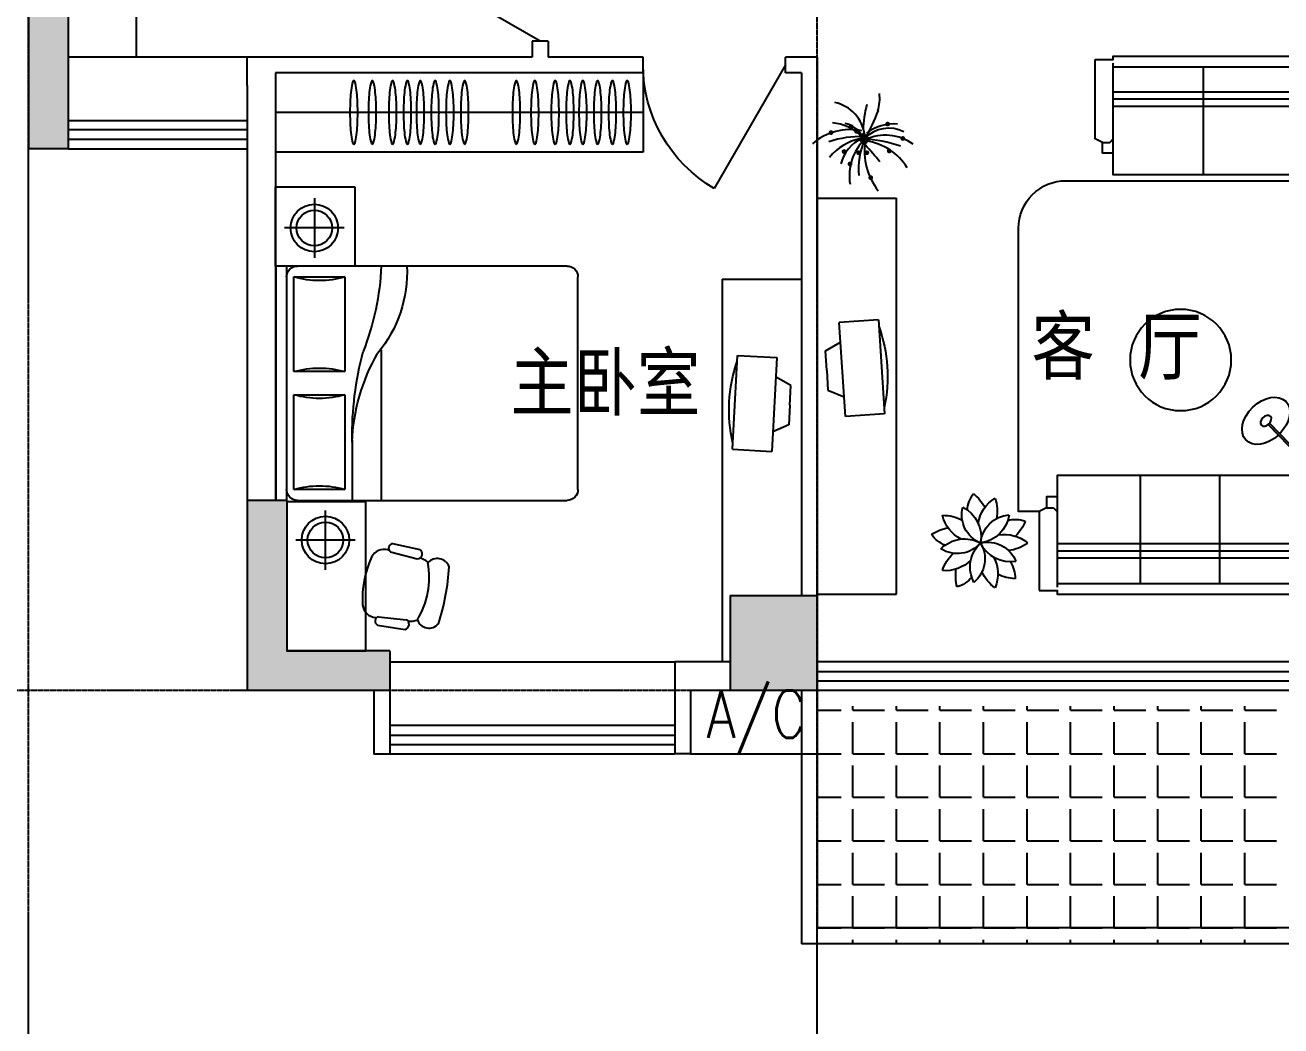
# Model space of a CAD drawing. Header units: millimetres. Extents: x 1460 to 36657, y 698 to 48137.
# Drawn here: x 7405 to 15334, y 17468 to 23788 of the extents above; entities that cross this region are included whole.
import ezdxf
from ezdxf.enums import TextEntityAlignment as Align

# ---------------------------------------------------------------- set-up
doc = ezdxf.new("R2010")
doc.units = ezdxf.units.MM
doc.linetypes.add('DOTE', pattern=[2.42, 2, -0.2, 0.02, -0.2])
for name, color, linetype in [('DOTE', 1, 'DOTE'), ('F', 12, 'Continuous'), ('MC', 4, 'Continuous'), ('SO', 9, 'Continuous'), ('WALL', 4, 'Continuous'), ('WINDOW', 5, 'Continuous'), ('WINDOW_TEXT', 7, 'Continuous')]:
    doc.layers.add(name, color=color, linetype=linetype)
doc.styles.add('ATT', font='TXT')
doc.styles.add('DIM_FONT', font='SIMPLEX.shx', dxfattribs={"width": 0.8})
doc.styles.add('HZTXT', font='SIMPLEX', dxfattribs={"bigfont": 'HZTXT'})
doc.styles.add('SIMPLEX', font='SIMPLEX.SHX')
doc.styles.get("Standard").update_dxf_attribs({"font": 'arial.ttf'})

# ---------------------------------------------------------------- blocks, each defined once
blk = doc.blocks.new('*X38')
at = {"color": 0}
for p, q in [((14900, -92125), (15050, -92125)), ((15125, -92125), (15125, -92100)), ((15125, -92125), (15325, -92125)), ((15400, -92125), (15400, -92100)), ((15400, -92125), (15600, -92125)), ((15675, -92125), (15675, -92100)), ((15675, -92125), (15875, -92125)), ((15950, -92125), (15950, -92100)), ((15950, -92125), (16150, -92125)), ((16225, -92125), (16225, -92100)), ((16225, -92125), (16425, -92125)), ((16500, -92125), (16500, -92100)), ((16500, -92125), (16700, -92125)), ((16775, -92125), (16775, -92100)), ((16775, -92125), (16975, -92125)), ((17050, -92125), (17050, -92100)), ((17050, -92125), (17250, -92125)), ((17325, -92125), (17325, -92100)), ((17325, -92125), (17525, -92125)), ((17600, -92125), (17600, -92100)), ((17600, -92125), (17800, -92125)), ((15125, -92400), (15125, -92200)), ((15400, -92400), (15400, -92200)), ((15675, -92400), (15675, -92200)), ((15950, -92400), (15950, -92200)), ((16225, -92400), (16225, -92200)), ((16500, -92400), (16500, -92200)), ((16775, -92400), (16775, -92200)), ((17050, -92400), (17050, -92200)), ((17325, -92400), (17325, -92200)), ((17600, -92400), (17600, -92200)), ((14900, -92400), (15050, -92400)), ((15125, -92400), (15325, -92400)), ((15400, -92400), (15600, -92400)), ((15675, -92400), (15875, -92400)), ((15950, -92400), (16150, -92400)), ((16225, -92400), (16425, -92400)), ((16500, -92400), (16700, -92400)), ((16775, -92400), (16975, -92400)), ((17050, -92400), (17250, -92400)), ((17325, -92400), (17525, -92400)), ((17600, -92400), (17800, -92400)), ((15125, -92675), (15125, -92475)), ((15400, -92675), (15400, -92475)), ((15675, -92675), (15675, -92475)), ((15950, -92675), (15950, -92475)), ((16225, -92675), (16225, -92475)), ((16500, -92675), (16500, -92475)), ((16775, -92675), (16775, -92475)), ((17050, -92675), (17050, -92475)), ((17325, -92675), (17325, -92475)), ((17600, -92675), (17600, -92475)), ((14900, -92675), (15050, -92675)), ((15125, -92675), (15325, -92675)), ((15400, -92675), (15600, -92675)), ((15675, -92675), (15875, -92675)), ((15950, -92675), (16150, -92675)), ((16225, -92675), (16425, -92675)), ((16500, -92675), (16700, -92675)), ((16775, -92675), (16975, -92675)), ((17050, -92675), (17250, -92675)), ((17325, -92675), (17525, -92675)), ((17600, -92675), (17800, -92675)), ((15125, -92950), (15125, -92750)), ((15400, -92950), (15400, -92750)), ((15675, -92950), (15675, -92750)), ((15950, -92950), (15950, -92750)), ((16225, -92950), (16225, -92750)), ((16500, -92950), (16500, -92750)), ((16775, -92950), (16775, -92750)), ((17050, -92950), (17050, -92750)), ((17325, -92950), (17325, -92750)), ((17600, -92950), (17600, -92750)), ((14900, -92950), (15050, -92950)), ((15125, -92950), (15325, -92950)), ((15400, -92950), (15600, -92950)), ((15675, -92950), (15875, -92950)), ((15950, -92950), (16150, -92950)), ((16225, -92950), (16425, -92950)), ((16500, -92950), (16700, -92950)), ((16775, -92950), (16975, -92950)), ((17050, -92950), (17250, -92950)), ((17325, -92950), (17525, -92950)), ((17600, -92950), (17800, -92950)), ((15125, -93225), (15125, -93025)), ((15400, -93225), (15400, -93025)), ((15675, -93225), (15675, -93025)), ((15950, -93225), (15950, -93025)), ((16225, -93225), (16225, -93025)), ((16500, -93225), (16500, -93025)), ((16775, -93225), (16775, -93025)), ((17050, -93225), (17050, -93025)), ((17325, -93225), (17325, -93025)), ((17600, -93225), (17600, -93025)), ((14900, -93225), (15050, -93225)), ((15125, -93225), (15325, -93225)), ((15400, -93225), (15600, -93225)), ((15675, -93225), (15875, -93225)), ((15950, -93225), (16150, -93225)), ((16225, -93225), (16425, -93225)), ((16500, -93225), (16700, -93225)), ((16775, -93225), (16975, -93225)), ((17050, -93225), (17250, -93225)), ((17325, -93225), (17525, -93225)), ((17600, -93225), (17800, -93225)), ((15125, -93500), (15125, -93300)), ((15400, -93500), (15400, -93300)), ((15675, -93500), (15675, -93300)), ((15950, -93500), (15950, -93300)), ((16225, -93500), (16225, -93300)), ((16500, -93500), (16500, -93300)), ((16775, -93500), (16775, -93300)), ((17050, -93500), (17050, -93300)), ((17325, -93500), (17325, -93300)), ((17600, -93500), (17600, -93300)), ((14900, -93500), (15050, -93500)), ((15125, -93500), (15325, -93500)), ((15400, -93500), (15600, -93500)), ((15675, -93500), (15875, -93500)), ((15950, -93500), (16150, -93500)), ((16225, -93500), (16425, -93500)), ((16500, -93500), (16700, -93500)), ((16775, -93500), (16975, -93500)), ((17050, -93500), (17250, -93500)), ((17325, -93500), (17525, -93500)), ((17600, -93500), (17800, -93500)), ((15125, -93600), (15125, -93575)), ((15400, -93600), (15400, -93575)), ((15675, -93600), (15675, -93575)), ((15950, -93600), (15950, -93575)), ((16225, -93600), (16225, -93575)), ((16500, -93600), (16500, -93575)), ((16775, -93600), (16775, -93575)), ((17050, -93600), (17050, -93575)), ((17325, -93600), (17325, -93575)), ((17600, -93600), (17600, -93575))]:
    blk.add_line(p, q, dxfattribs=at)
blk = doc.blocks.new('_WBLK')
for p, q in [((-0.5, 0.5), (0.5, 0.5)), ((0.5, 0.1667), (-0.5, 0.1667)), ((0.5, -0.1667), (-0.5, -0.1667)), ((-0.5, -0.5), (0.5, -0.5))]:
    blk.add_line(p, q)
at = {"layer": 'WINDOW_TEXT', "style": 'SIMPLEX', "flags": 9}
blk.add_attdef('A', text='', height=1, dxfattribs=at).set_placement((0, 1.5), align=Align.MIDDLE)
blk = doc.blocks.new('-BED2')
at = {"layer": 'F', "linetype": 'ByBlock'}
for p, q in [((-4.2, 4.3), (-4.2, 1484.3)), ((64.8, 1484.3), (-4.2, 1484.3)), ((64.8, 4.3), (64.8, 1484.3)), ((133.8, 1484.3), (1835.8, 1484.3)), ((478.8, 1104.8), (478.8, 1484.3)), ((662.8, 533.3), (662.8, 1484.3)), ((110.8, 1415.3), (110.8, 817.3)), ((432.8, 1415.3), (110.8, 1415.3)), ((432.8, 817.3), (432.8, 1415.3)), ((1904.8, 1415.3), (1904.8, 73.3)), ((110.8, 817.3), (432.8, 817.3)), ((432.8, 671.3), (110.8, 671.3)), ((110.8, 671.3), (110.8, 73.3)), ((432.8, 73.3), (432.8, 671.3)), ((64.8, 4.3), (-4.2, 4.3)), ((110.8, 73.3), (432.8, 73.3)), ((1835.8, 4.3), (133.8, 4.3))]:
    blk.add_line(p, q, dxfattribs=at)
for centre, radius, start, end in [((133.8, 1415.3), 69, 90, 180), ((1835.8, 1415.3), 69, 0, 90), ((271.8, 1967.3), 575, 253.73979, 286.2602), ((1679, 1158.2), 1200.9, 181.99994, 210.07995), ((2598, 1081.7), 2119.4, 179.37472, 194.67378), ((271.8, 265.3), 575, 73.73979, 106.2602), ((271.8, 1223.3), 575, 253.73979, 286.2602), ((13, 38.8), 812.8, 357.56726, 39.54608), ((-1028, -72.9), 1692.5, 2.61601, 21.40694), ((271.8, -478.7), 575, 73.73979, 106.2602), ((133.8, 73.3), 69, 180, 270), ((1835.8, 73.3), 69, 270, 0)]:
    blk.add_arc(centre, radius, start, end, dxfattribs=at)
blk = doc.blocks.new('12PSTG02')
at = {"color": 0, "linetype": 'ByBlock'}
for p, q in [((-5.882738, 11.493405), (-13.636493, 11.294805)), ((-5.73403, 9.170818), (-13.415554, 8.575543)), ((-4.996459, 9.562867), (-5.284204, 9.540568)), ((-5.73403, -9.170818), (-13.415554, -8.575543)), ((-4.996459, -9.562867), (-5.284204, -9.540568)), ((-4.996459, -9.562867), (-5.28099, -9.544821)), ((-5.882738, -11.493405), (-13.636493, -11.294805))]:
    blk.add_line(p, q, dxfattribs=at)
for centre, radius, start, end in [((-13.097037, 9.970029), 1.4304, 112.156422, 257.133709), ((-6.286552, 10.301496), 1.258456, 296.04311, 71.283835), ((39.486083, 0), 62.486083, 172.590731, 187.409269), ((-19.5, 6.311132), 3.452743, 30.392687, 149.607313), ((4.70097, 0), 22.70097, 159.208954, 200.791046), ((-12.998837, 0.943692), 7.999035, 97.334712, 116.212212), ((-4.647836, 5.578088), 4, 16.10866, 95), ((-28.187947, 0), 28.187947, 346.275006, 13.724994), ((-4.647836, -5.578088), 4, 265, 343.89134), ((-19.5, -6.311132), 3.452743, 210.392687, 329.607313), ((-12.998837, -1.056308), 7.999035, 243.61801, 261.904764), ((-13.097037, -9.970029), 1.4304, 102.866291, 247.843578), ((-6.286552, -10.301496), 1.258456, 288.716165, 63.95689)]:
    blk.add_arc(centre, radius, start, end, dxfattribs=at)
at = {"color": 0, "linetype": 'ByBlock', "style": 'ATT'}
for tag, p, flags in [('ITEM', (-22, -21), 3), ('ROOM_NUMBER', (-22, -29), 1)]:
    blk.add_attdef(tag, p, '', height=6, dxfattribs=dict(at, flags=flags))
blk = doc.blocks.new('-CHAI6')
at = {"xscale": 22.75, "yscale": 22.75, "zscale": 22.75}
blk.add_blockref('12PSTG02', (519.3, 28), dxfattribs=at)
blk = doc.blocks.new('_DBLK')
blk.add_line((-0.5, 0), (0, -0.866))
blk.add_arc((-0.5, 0), 1, 300, 0)
at = {"style": 'SIMPLEX', "flags": 9}
blk.add_attdef('A', text='', height=1, dxfattribs=at).set_placement((0, 1.5), align=Align.MIDDLE)
blk = doc.blocks.new('12PCOU13')
at = {"color": 0, "linetype": 'ByBlock'}
for p, q in [((24, 35), (23, 34)), ((24, 37), (24, 35)), ((23, 34), (2, 34)), ((3, -34), (3, 34)), ((10, 34), (10, -34)), ((12, 34), (12, -34)), ((14, 34), (14, -34)), ((27, 34), (23, 34)), ((33, 11), (3, 11)), ((33, -11), (3, -11)), ((23, -34), (2, -34)), ((27, -34), (23, -34)), ((24, -35), (23, -34)), ((24, -37), (24, -35))]:
    blk.add_line(p, q, dxfattribs=at)
blk.add_lwpolyline([(1, -39), (1, -34), (0, -34), (0, 34), (1, 34), (1, 39), (23, 39), (24, 37), (27, 37), (27, 34), (33, 34), (33, -34), (27, -34), (27, -37), (24, -37), (23, -39)], close=True, dxfattribs=at)
blk = doc.blocks.new('-SOF5')
at = {"xscale": 22.75, "yscale": 22.75, "zscale": 22.75}
blk.add_blockref('12PCOU13', (-6.4, 890.3), dxfattribs=at)
blk = doc.blocks.new('12PPLT03')
at = {"color": 0, "linetype": 'ByBlock'}
for centre, radius, start, end in [((0.333, 0.25), 0.417, 143.1301, 173.4932), ((-0.292, 0.25), 0.384, 351.1324, 40.6013), ((0.428, -0.003), 0.518, 112.2105, 133.3514), ((-0.073, 0.37), 0.323, 345.5086, 19.2476), ((-0.374, 0.045), 0.323, 57.5086, 91.2476), ((0.135, 0.406), 0.518, 184.2105, 205.3514), ((0.152, 0.32), 0.354, 170.7761, 244.5159), ((-0.318, 0.073), 0.327, 347.0447, 68.2473), ((-0.029, 0.325), 0.327, 275.0447, 356.2473), ((0.351, -0.046), 0.354, 98.7761, 172.5159), ((-0.328, -0.2), 0.384, 63.1324, 112.6013), ((-0.135, 0.394), 0.417, 215.1301, 245.4932), ((0.148, 0.355), 0.384, 279.1324, 328.6013), ((0.341, -0.24), 0.417, 71.1301, 101.4931), ((-0.168, -0.28), 0.327, 59.0447, 140.2473), ((-0.257, 0.244), 0.354, 242.7761, 316.5159), ((-0.311, -0.169), 0.354, 314.7761, 28.5159), ((0.065, -0.348), 0.354, 26.7761, 100.5159), ((0.3, 0.128), 0.327, 203.0447, 284.2473), ((0.129, -0.408), 0.518, 40.2105, 61.3514), ((-0.159, -0.342), 0.323, 129.5086, 163.2476), ((0.089, -0.374), 0.384, 135.1324, 184.6013), ((0.214, -0.246), 0.327, 131.0447, 212.2473), ((0.329, 0.183), 0.323, 273.5086, 307.2476), ((-0.344, 0.254), 0.518, 256.2105, 277.3514), ((0.383, -0.031), 0.384, 207.1324, 256.6013), ((-0.123, -0.398), 0.417, 359.1301, 29.4931), ((-0.417, -0.006), 0.417, 287.1301, 317.4932), ((0.276, -0.256), 0.323, 201.5086, 235.2476), ((-0.348, -0.249), 0.518, 328.2105, 349.3514)]:
    blk.add_arc(centre, radius, start, end, dxfattribs=at)
at = {"color": 0, "linetype": 'ByBlock', "style": 'ATT'}
for tag, p, flags in [('ITEM', (0, -2.25), 3), ('ROOM_NUMBER', (0, -3.583), 1)]:
    blk.add_attdef(tag, p, '', height=1, dxfattribs=dict(at, flags=flags))
blk = doc.blocks.new('F-FLOW5')
at = {"xscale": 6, "yscale": 6, "zscale": 6}
blk.add_blockref('12PPLT03', (-0.035, 0.265), dxfattribs=at)
blk = doc.blocks.new('-FLOW4')
at = {"xscale": 75, "yscale": 75, "zscale": 75}
blk.add_blockref('F-FLOW5', (-3.1, -19.1), dxfattribs=at)
blk = doc.blocks.new('12PLMP13')
at = {"color": 0, "linetype": 'ByBlock'}
for p, q in [((7.88, 3), (0, 3)), ((0, 3), (0, -3)), ((18, 0.38), (0.83, 0.38)), ((7.88, 0.38), (7.88, 3)), ((18, 0.38), (18, -0.38)), ((18, 0.25), (67.39, 0.25)), ((0, -3), (7.88, -3)), ((0.83, -0.38), (18, -0.38)), ((7.88, -3), (7.88, -0.38)), ((18, -0.25), (67.39, -0.25))]:
    blk.add_line(p, q, dxfattribs=at)
for centre, radius in [((0.5, 0), 0.5), ((69.12, 0), 1.75)]:
    blk.add_circle(centre, radius, dxfattribs=at)
blk.add_arc((69.12, 0), 7.62, 181.8789, 178.1211, dxfattribs=at)
blk = doc.blocks.new('-LAMP6')
at = {"xscale": 23, "yscale": 23, "zscale": 23}
blk.add_blockref('12PLMP13', (2.7, 14.5), dxfattribs=at)
blk = doc.blocks.new('-SOFZ33')
at = {"layer": 'F'}
for p, q in [((-123.3, 304.6), (478.8, 304.6)), ((-116.1, -282.8), (-116.1, 304.6)), ((478.8, 304.6), (478.8, -282.8)), ((478.8, -282.8), (-116.1, -282.8))]:
    blk.add_line(p, q, dxfattribs=at)
blk.add_lwpolyline([(-1968.7, -195.9), (-2099.4, -195.9), (-2099.4, -1984.3, 0.414214), (-1799.4, -2284.3), (-34.6, -2284.3), (-34.6, -2117.6)], format="xyb", dxfattribs=at)
blk.add_circle((-1075.5, -1151.9), 319.8, dxfattribs=at)
for p, rotation in [((-1971.7, 320.9), 270), ((482.2, -340), 180)]:
    blk.add_blockref('-SOF5', p, dxfattribs=dict(at, rotation=rotation))
at = {"layer": 'F', "xscale": 1.32, "yscale": 1.32, "zscale": 1.32, "rotation": 270}
blk.add_blockref('-FLOW4', (-2340.5, -4.1), dxfattribs=at)
at = {"layer": 'F', "xscale": 0.68, "zscale": 0.68, "rotation": 226.0756363283887}
blk.add_blockref('-LAMP6', (203.8, 22), dxfattribs=at)
blk = doc.blocks.new('M_F19')
at = {"const_width": 30}
for points in [[(-192, 156, 1), (-162, 156, 1)], [(269, 190, 1), (299, 190, 1)], [(-446, 82, 1), (-416, 82, 1)], [(-123, 99, 1), (-93, 99, 1)], [(-61, -8, 1), (-31, -8, 1)], [(-34, 49, 1), (-4, 49, 1)], [(-20, 16, 1), (10, 16, 1)], [(14, 0, 1), (44, 0, 1)], [(461, 8, 1), (491, 8, 1)], [(-281, -157, 1), (-251, -157, 1)], [(-96, -173, 1), (-66, -173, 1)], [(-13, -33, 1), (17, -33, 1)], [(7, -173, 1), (37, -173, 1)], [(289, -149, 1), (319, -149, 1)], [(-206, -314, 1), (-176, -314, 1)], [(56, -487, 1), (86, -487, 1)]]:
    blk.add_lwpolyline(points, format="xyb", close=True, dxfattribs=at)
for centre, radius, start, end in [((-364, 515), 548, 342.9456, 6.4814), ((-483, -9), 482, 6.9904, 78.0284), ((1199, 96), 1225, 163.8561, 179.1105), ((-1741, 1044), 2026, 328.9873, 340.361), ((-480, -437), 647, 48.7581, 83.8624), ((-315, -111), 315, 28.8901, 78.4579), ((366, -391), 582, 85.8741, 126.9558), ((-185, -611), 732, 78.5516, 130.9815), ((-55, -1223), 1256, 88.3286, 108.729), ((104, -701), 728, 103.0452, 139.7766), ((155, -426), 476, 114.0956, 166.2953), ((298, -285), 422, 62.9909, 135.9102), ((257, -536), 586, 53.3231, 115.7633), ((450, -463), 649, 134.4861, 189.3762), ((779, -372), 864, 155.0888, 185.9637), ((-87, -1604), 1605, 70.5249, 87.8244), ((805, -149), 813, 171.2496, 218.2333), ((-3288, -3108), 4475, 39.0488, 42.6799), ((-83, -736), 718, 31.315, 82.1378)]:
    blk.add_arc(centre, radius, start, end)
at = {"width": 0.8, "flags": 9}
for tag in ['XSIZE', 'YSIZE']:
    blk.add_attdef(tag, (0, 0), '', height=0.5, dxfattribs=at)
blk = doc.blocks.new('11PTVN02')
at = {"color": 0, "linetype": 'ByBlock'}
for p, q in [((14, 24), (4, 24)), ((4, 24), (4, 0)), ((14, 0), (14, 24)), ((0, 17), (4, 19)), ((0, 12), (0, 17)), ((0, 12), (0, 7)), ((0, 7), (4, 5)), ((14, 0), (4, 0))]:
    blk.add_line(p, q, dxfattribs=at)
blk.add_arc((-21.5, 12), 37, 343.6295, 16.3705, dxfattribs=at)
at = {"color": 0, "linetype": 'ByBlock', "style": 'ATT'}
for tag, p, flags in [('ITEM', (1, -12), 3), ('ROOM_NUMBER', (1, -20), 1), ('WIDTH', (1, -29), 3), ('DEPTH', (1, -38), 3)]:
    blk.add_attdef(tag, p, '', height=6, dxfattribs=dict(at, flags=flags))
blk = doc.blocks.new('-TV')
at = {"xscale": 25, "yscale": 25, "zscale": 25}
blk.add_blockref('11PTVN02', (-0.7, -0.7), dxfattribs=at)
blk = doc.blocks.new('-SOF1')
at = {"layer": 'F', "linetype": 'ByBlock'}
for p, q in [((552.9, 1278.7), (75.1, 1278.7)), ((97.9, 141.2), (97.9, 1278.7)), ((257.1, 1278.7), (257.1, 141.2)), ((302.6, 1278.7), (302.6, 141.2)), ((348.1, 1278.7), (348.1, 141.2)), ((575.6, 1301.5), (552.9, 1278.7)), ((643.9, 1278.7), (552.9, 1278.7)), ((575.6, 1347), (575.6, 1301.5)), ((780.4, 710), (97.9, 710)), ((552.9, 141.2), (75.1, 141.2)), ((575.6, 118.5), (552.9, 141.2)), ((643.9, 141.2), (552.9, 141.2)), ((575.6, 73), (575.6, 118.5))]:
    blk.add_line(p, q, dxfattribs=at)
blk.add_lwpolyline([(52.4, 27.5), (52.4, 141.2), (29.6, 141.2), (29.6, 1278.7), (52.4, 1278.7), (52.4, 1392.5), (552.9, 1392.5), (575.6, 1347), (643.9, 1347), (643.9, 1278.7), (780.4, 1278.7), (780.4, 141.2), (643.9, 141.2), (643.9, 73), (575.6, 73), (552.9, 27.5)], close=True, dxfattribs=at)

msp = doc.modelspace()

# ---------------------------------------------------------------- linework, layer by layer
at = {"layer": 'DOTE'}
for p, q in [((12406.7, 17036.7), (12406.7, 43336.7)), ((7426.7, 17036.7), (7426.7, 28436.7)), ((28806.7, 19586.7), (3406.7, 19586.7))]:
    msp.add_line(p, q, dxfattribs=at)
at = {"layer": 'F'}
for p, q in [((8106.7, 25716.7), (8106.7, 23586.7)), ((8806.7, 23586.7), (7676.7, 23586.7)), ((11306.7, 23486.7), (11306.7, 22986.7)), ((11306.7, 23236.7), (8986.7, 23236.7)), ((11306.7, 22986.7), (8986.7, 22986.7)), ((9231.1, 22694.6), (9231.1, 22319.6)), ((12406.7, 22694.5), (12906.7, 22694.5)), ((12906.7, 20194.5), (12906.7, 22694.5)), ((9418.6, 22507.1), (9043.6, 22507.1)), ((11806.7, 22183), (11806.7, 19766.7)), ((11806.7, 22183), (12306.7, 22183)), ((9301.1, 20348.7), (9301.1, 20723.7)), ((9488.6, 20536.2), (9113.6, 20536.2)), ((12406.7, 20194.5), (12906.7, 20194.5)), ((9706.7, 19766.7), (11506.7, 19766.7))]:
    msp.add_line(p, q, dxfattribs=at)
for points in [[(9480.4, 23036.7, 0.331824), (9486.5, 23041.2, 0.041671), (9497.8, 23095.2, 0.017909), (9502.9, 23153.9, 0.012753), (9505, 23236.7, 0.012753), (9502.9, 23319.4, 0.017909), (9497.8, 23378.1, 0.041671), (9486.5, 23432.1, 0.331824), (9480.4, 23436.7, 0.331824), (9474.2, 23432.1, 0.041671), (9462.9, 23378.1, 0.017909), (9457.8, 23319.4, 0.012753), (9455.7, 23236.7, 0.012753), (9457.8, 23153.9, 0.017909), (9462.9, 23095.2, 0.041671), (9474.2, 23041.2, 0.331824)], [(9597, 23036.7, 0.331824), (9603.2, 23041.2, 0.041671), (9614.4, 23095.2, 0.017909), (9619.5, 23153.9, 0.012753), (9621.7, 23236.7, 0.012753), (9619.5, 23319.4, 0.017909), (9614.4, 23378.1, 0.041671), (9603.2, 23432.1, 0.331824), (9597, 23436.7, 0.331824), (9590.9, 23432.1, 0.041671), (9579.6, 23378.1, 0.017909), (9574.5, 23319.4, 0.012753), (9572.4, 23236.7, 0.012753), (9574.5, 23153.9, 0.017909), (9579.6, 23095.2, 0.041671), (9590.9, 23041.2, 0.331824)], [(9725.3, 23036.7, 0.331824), (9731.5, 23041.2, 0.041671), (9742.7, 23095.2, 0.017909), (9747.9, 23153.9, 0.012753), (9750, 23236.7, 0.012753), (9747.9, 23319.4, 0.017909), (9742.7, 23378.1, 0.041671), (9731.5, 23432.1, 0.331824), (9725.3, 23436.7, 0.331824), (9719.2, 23432.1, 0.041671), (9707.9, 23378.1, 0.017909), (9702.8, 23319.4, 0.012753), (9700.7, 23236.7, 0.012753), (9702.8, 23153.9, 0.017909), (9707.9, 23095.2, 0.041671), (9719.2, 23041.2, 0.331824)], [(9818.6, 23036.7, 0.331824), (9824.8, 23041.2, 0.041671), (9836.1, 23095.2, 0.017909), (9841.2, 23153.9, 0.012753), (9843.3, 23236.7, 0.012753), (9841.2, 23319.4, 0.017909), (9836.1, 23378.1, 0.041671), (9824.8, 23432.1, 0.331824), (9818.6, 23436.7, 0.331824), (9812.5, 23432.1, 0.041671), (9801.2, 23378.1, 0.017909), (9796.1, 23319.4, 0.012753), (9794, 23236.7, 0.012753), (9796.1, 23153.9, 0.017909), (9801.2, 23095.2, 0.041671), (9812.5, 23041.2, 0.331824)], [(9900.3, 23036.7, 0.331824), (9906.4, 23041.2, 0.041671), (9917.7, 23095.2, 0.017909), (9922.8, 23153.9, 0.012753), (9924.9, 23236.7, 0.012753), (9922.8, 23319.4, 0.017909), (9917.7, 23378.1, 0.041671), (9906.4, 23432.1, 0.331824), (9900.3, 23436.7, 0.331824), (9894.1, 23432.1, 0.041671), (9882.9, 23378.1, 0.017909), (9877.7, 23319.4, 0.012753), (9875.6, 23236.7, 0.012753), (9877.7, 23153.9, 0.017909), (9882.9, 23095.2, 0.041671), (9894.1, 23041.2, 0.331824)], [(9993.6, 23036.7, 0.331824), (9999.8, 23041.2, 0.041671), (10011, 23095.2, 0.017909), (10016.1, 23153.9, 0.012753), (10018.3, 23236.7, 0.012753), (10016.1, 23319.4, 0.017909), (10011, 23378.1, 0.041671), (9999.8, 23432.1, 0.331824), (9993.6, 23436.7, 0.331824), (9987.4, 23432.1, 0.041671), (9976.2, 23378.1, 0.017909), (9971.1, 23319.4, 0.012753), (9968.9, 23236.7, 0.012753), (9971.1, 23153.9, 0.017909), (9976.2, 23095.2, 0.041671), (9987.4, 23041.2, 0.331824)], [(10086.9, 23036.7, 0.331824), (10093.1, 23041.2, 0.041671), (10104.3, 23095.2, 0.017909), (10109.5, 23153.9, 0.012753), (10111.6, 23236.7, 0.012753), (10109.5, 23319.4, 0.017909), (10104.3, 23378.1, 0.041671), (10093.1, 23432.1, 0.331824), (10086.9, 23436.7, 0.331824), (10080.8, 23432.1, 0.041671), (10069.5, 23378.1, 0.017909), (10064.4, 23319.4, 0.012753), (10062.3, 23236.7, 0.012753), (10064.4, 23153.9, 0.017909), (10069.5, 23095.2, 0.041671), (10080.8, 23041.2, 0.331824)], [(10180.2, 23036.7, 0.331824), (10186.4, 23041.2, 0.041671), (10197.7, 23095.2, 0.017909), (10202.8, 23153.9, 0.012753), (10204.9, 23236.7, 0.012753), (10202.8, 23319.4, 0.017909), (10197.7, 23378.1, 0.041671), (10186.4, 23432.1, 0.331824), (10180.2, 23436.7, 0.331824), (10174.1, 23432.1, 0.041671), (10162.8, 23378.1, 0.017909), (10157.7, 23319.4, 0.012753), (10155.6, 23236.7, 0.012753), (10157.7, 23153.9, 0.017909), (10162.8, 23095.2, 0.041671), (10174.1, 23041.2, 0.331824)], [(10506.7, 23036.7, 0.331824), (10512.8, 23041.2, 0.041671), (10524.1, 23095.2, 0.017909), (10529.2, 23153.9, 0.012753), (10531.3, 23236.7, 0.012753), (10529.2, 23319.4, 0.017909), (10524.1, 23378.1, 0.041671), (10512.8, 23432.1, 0.331824), (10506.7, 23436.7, 0.331824), (10500.5, 23432.1, 0.041671), (10489.2, 23378.1, 0.017909), (10484.1, 23319.4, 0.012753), (10482, 23236.7, 0.012753), (10484.1, 23153.9, 0.017909), (10489.2, 23095.2, 0.041671), (10500.5, 23041.2, 0.331824)], [(10623.3, 23036.7, 0.331824), (10629.5, 23041.2, 0.041671), (10640.7, 23095.2, 0.017909), (10645.8, 23153.9, 0.012753), (10648, 23236.7, 0.012753), (10645.8, 23319.4, 0.017909), (10640.7, 23378.1, 0.041671), (10629.5, 23432.1, 0.331824), (10623.3, 23436.7, 0.331824), (10617.2, 23432.1, 0.041671), (10605.9, 23378.1, 0.017909), (10600.8, 23319.4, 0.012753), (10598.7, 23236.7, 0.012753), (10600.8, 23153.9, 0.017909), (10605.9, 23095.2, 0.041671), (10617.2, 23041.2, 0.331824)], [(10751.6, 23036.7, 0.331824), (10757.8, 23041.2, 0.041671), (10769.1, 23095.2, 0.017909), (10774.2, 23153.9, 0.012753), (10776.3, 23236.7, 0.012753), (10774.2, 23319.4, 0.017909), (10769.1, 23378.1, 0.041671), (10757.8, 23432.1, 0.331824), (10751.6, 23436.7, 0.331824), (10745.5, 23432.1, 0.041671), (10734.2, 23378.1, 0.017909), (10729.1, 23319.4, 0.012753), (10727, 23236.7, 0.012753), (10729.1, 23153.9, 0.017909), (10734.2, 23095.2, 0.041671), (10745.5, 23041.2, 0.331824)], [(10844.9, 23036.7, 0.331824), (10851.1, 23041.2, 0.041671), (10862.4, 23095.2, 0.017909), (10867.5, 23153.9, 0.012753), (10869.6, 23236.7, 0.012753), (10867.5, 23319.4, 0.017909), (10862.4, 23378.1, 0.041671), (10851.1, 23432.1, 0.331824), (10844.9, 23436.7, 0.331824), (10838.8, 23432.1, 0.041671), (10827.5, 23378.1, 0.017909), (10822.4, 23319.4, 0.012753), (10820.3, 23236.7, 0.012753), (10822.4, 23153.9, 0.017909), (10827.5, 23095.2, 0.041671), (10838.8, 23041.2, 0.331824)], [(10926.6, 23036.7, 0.331824), (10932.7, 23041.2, 0.041671), (10944, 23095.2, 0.017909), (10949.1, 23153.9, 0.012753), (10951.2, 23236.7, 0.012753), (10949.1, 23319.4, 0.017909), (10944, 23378.1, 0.041671), (10932.7, 23432.1, 0.331824), (10926.6, 23436.7, 0.331824), (10920.4, 23432.1, 0.041671), (10909.2, 23378.1, 0.017909), (10904, 23319.4, 0.012753), (10901.9, 23236.7, 0.012753), (10904, 23153.9, 0.017909), (10909.2, 23095.2, 0.041671), (10920.4, 23041.2, 0.331824)], [(11019.9, 23036.7, 0.331824), (11026.1, 23041.2, 0.041671), (11037.3, 23095.2, 0.017909), (11042.4, 23153.9, 0.012753), (11044.6, 23236.7, 0.012753), (11042.4, 23319.4, 0.017909), (11037.3, 23378.1, 0.041671), (11026.1, 23432.1, 0.331824), (11019.9, 23436.7, 0.331824), (11013.8, 23432.1, 0.041671), (11002.5, 23378.1, 0.017909), (10997.4, 23319.4, 0.012753), (10995.3, 23236.7, 0.012753), (10997.4, 23153.9, 0.017909), (11002.5, 23095.2, 0.041671), (11013.8, 23041.2, 0.331824)], [(11113.2, 23036.7, 0.331824), (11119.4, 23041.2, 0.041671), (11130.7, 23095.2, 0.017909), (11135.8, 23153.9, 0.012753), (11137.9, 23236.7, 0.012753), (11135.8, 23319.4, 0.017909), (11130.7, 23378.1, 0.041671), (11119.4, 23432.1, 0.331824), (11113.2, 23436.7, 0.331824), (11107.1, 23432.1, 0.041671), (11095.8, 23378.1, 0.017909), (11090.7, 23319.4, 0.012753), (11088.6, 23236.7, 0.012753), (11090.7, 23153.9, 0.017909), (11095.8, 23095.2, 0.041671), (11107.1, 23041.2, 0.331824)], [(11206.5, 23036.7, 0.331824), (11212.7, 23041.2, 0.041671), (11224, 23095.2, 0.017909), (11229.1, 23153.9, 0.012753), (11231.2, 23236.7, 0.012753), (11229.1, 23319.4, 0.017909), (11224, 23378.1, 0.041671), (11212.7, 23432.1, 0.331824), (11206.5, 23436.7, 0.331824), (11200.4, 23432.1, 0.041671), (11189.1, 23378.1, 0.017909), (11184, 23319.4, 0.012753), (11181.9, 23236.7, 0.012753), (11184, 23153.9, 0.017909), (11189.1, 23095.2, 0.041671), (11200.4, 23041.2, 0.331824)]]:
    msp.add_lwpolyline(points, format="xyb", close=True, dxfattribs=at)
for points in [[(9486.7, 22766.7), (9486.7, 22266.7), (8986.7, 22266.7), (8986.7, 22766.7)], [(9556.7, 19836.7), (9556.7, 20776.7), (9056.7, 20776.7), (9056.7, 19836.7)]]:
    msp.add_lwpolyline(points, close=True, dxfattribs=at)
for centre, radius in [((9231.1, 22507.1), 150), ((9231.1, 22507.1), 112.5), ((9301.1, 20536.2), 150), ((9301.1, 20536.2), 112.5)]:
    msp.add_circle(centre, radius, dxfattribs=at)
at = {"layer": 'MC'}
for p, q in [((12306.7, 19586.7), (12306.7, 17986.7)), ((12406.7, 19586.7), (12406.7, 18086.7)), ((11606.7, 19185.9), (12406.7, 19185.9)), ((15406.7, 18086.7), (12406.7, 18086.7)), ((15506.7, 17986.7), (12306.7, 17986.7))]:
    msp.add_line(p, q, dxfattribs=at)
at = {"layer": 'SO'}
for points in [[(7676.7, 24006.7), (7426.7, 24006.7), (7676.7, 23006.7), (7426.7, 23006.7)], [(8806.7, 20786.7), (9056.7, 20786.7), (8806.7, 19586.7), (9056.7, 19836.7)], [(12406.7, 20186.7), (11856.7, 20186.7), (12406.7, 19586.7), (11856.7, 19586.7)], [(8806.7, 19586.7), (9056.7, 19836.7), (9706.7, 19586.7), (9706.7, 19836.7)]]:
    msp.add_solid(points, dxfattribs=at)
at = {"layer": 'WALL'}
for p, q in [((7426.7, 27066.7), (7426.7, 23006.7)), ((7676.7, 24006.7), (7676.7, 23006.7)), ((10606.7, 23686.7), (10606.7, 23586.7)), ((10706.7, 23686.7), (10606.7, 23686.7)), ((10706.7, 23686.7), (10706.7, 23586.7)), ((10606.7, 23586.7), (8806.7, 23586.7)), ((8806.7, 23406.7), (8806.7, 23586.7)), ((11306.7, 23586.7), (10706.7, 23586.7)), ((11306.7, 23486.7), (11306.7, 23586.7)), ((12206.7, 23486.7), (12206.7, 23586.7)), ((12406.7, 23586.7), (12206.7, 23586.7)), ((12406.7, 23586.7), (12406.7, 19766.7)), ((11306.7, 23486.7), (8986.7, 23486.7)), ((8986.7, 23486.7), (8986.7, 20786.7)), ((12306.7, 23486.7), (12206.7, 23486.7)), ((12306.7, 23486.7), (12306.7, 20186.7)), ((8806.7, 23406.7), (8806.7, 19586.7)), ((7676.7, 23006.7), (7426.7, 23006.7)), ((9056.7, 20786.7), (8806.7, 20786.7)), ((9056.7, 20786.7), (9056.7, 19836.7)), ((11856.7, 20186.7), (12406.7, 20186.7)), ((11856.7, 20186.7), (11856.7, 19586.7)), ((9706.7, 19836.7), (9056.7, 19836.7)), ((9706.7, 19836.7), (9706.7, 19184.4)), ((11856.7, 19766.7), (11506.7, 19766.7)), ((11506.7, 19766.7), (11506.7, 19185.8)), ((12406.7, 19766.7), (12406.7, 19586.7)), ((9706.7, 19586.7), (8806.7, 19586.7)), ((9606.7, 19586.7), (9606.7, 19184.3)), ((12406.7, 19586.7), (11606.7, 19586.7)), ((11606.7, 19586.7), (11606.7, 19185.9)), ((9706.7, 19184.4), (9606.7, 19184.3)), ((11606.7, 19185.9), (11506.7, 19185.8))]:
    msp.add_line(p, q, dxfattribs=at)

# ---------------------------------------------------------------- block references
at = {"layer": 'F', "xscale": 0.5, "yscale": 0.5, "zscale": 0.5}
msp.add_blockref('M_F19', (12709.1, 23068.4), dxfattribs=at)
at = {"layer": 'F', "xscale": -1, "rotation": 180}
msp.add_blockref('-SOFZ33', (15777.1, 20521.3), dxfattribs=at)
at = {"layer": 'F', "yscale": 0.9900000000000001, "zscale": 0.9900000000000001}
for p, xscale, rotation in [((12447.6, 21902.8), -0.9900000000000001, 183.7579721803523), ((12217.5, 21092), -0.9899999999999999, 356.9851868940027)]:
    msp.add_blockref('-TV', p, dxfattribs=dict(at, xscale=xscale, rotation=rotation))
at = {"layer": 'F', "rotation": 169.4745143897129}
msp.add_blockref('-CHAI6', (10061.1, 20213.5), dxfattribs=at)
at = {"layer": 'F'}
msp.add_blockref('*X38', (-2493.3, 111586.7), dxfattribs=at)
at = {"layer": 'WALL', "rotation": 270}
msp.add_blockref('-SOF1', (14134.9, 23622.7), dxfattribs=at)
at = {"layer": 'WALL', "xscale": -1, "rotation": 180}
msp.add_blockref('-BED2', (8991, 22271), dxfattribs=at)
at = {"layer": 'WINDOW'}
for name, p, xscale, yscale, zscale, rotation in [('_DBLK', (10656.7, 24136.7), 900, -900, 900, 90), ('_DBLK', (11756.7, 23536.7), 900, -900, 900, 180), ('_WBLK', (13906.7, 19676.7), 3000, 180, 3000, 180), ('_WBLK', (10607, 19274.4), 1800, 180, 1800, 180)]:
    msp.add_blockref(name, p, dxfattribs=dict(at, xscale=xscale, yscale=yscale, zscale=zscale, rotation=rotation))
at = {"layer": 'WINDOW', "xscale": 1130, "yscale": 180, "zscale": 1130}
msp.add_blockref('_WBLK', (8241.7, 23096.7), dxfattribs=at)

# ---------------------------------------------------------------- texts
at = {"layer": 'MC', "style": 'HZTXT'}
for s, p in [('客 厅', (13759, 21548.2)), ('主卧室', (10468.4, 21319.3))]:
    msp.add_text(s, height=400, dxfattribs=at).set_placement(p)
at = {"layer": 'MC', "style": 'DIM_FONT', "width": 0.8}
msp.add_text('A/C', height=300, dxfattribs=at).set_placement((11706.7, 19286.7))

doc.saveas('drawing.dxf')
